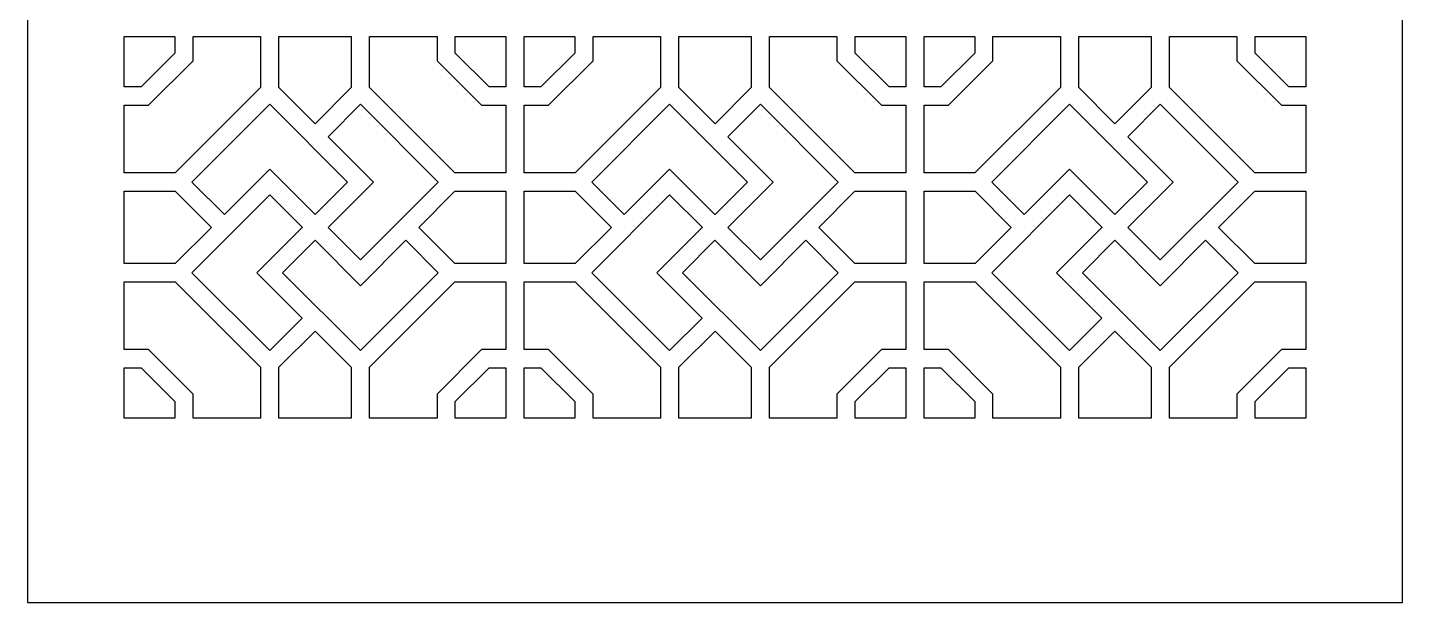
# Model space of a CAD drawing. Header units: centimetres. Extents: x -15.1 to -1.8, y -3.3 to 9.5.
# Drawn here: x -15.08 to -8.69, y -3.29 to -0.61 of the extents above; entities that cross this region are included whole.
import ezdxf

# ---------------------------------------------------------------- set-up
doc = ezdxf.new("R2010")
doc.units = ezdxf.units.CM
doc.header["$MEASUREMENT"] = 0
doc.layers.add('layer 1', color=7, linetype='Continuous')

msp = doc.modelspace()

# ---------------------------------------------------------------- linework, layer by layer
at = {"layer": 'layer 1', "color": 250}
for points, knots in [([(-15.08052, 9.5), (-15.08052, 9.5), (-8.68613, 9.5), (-8.68613, 9.5), (-8.68613, 9.5), (-8.68613, 9.5), (-8.68613, -3.28878), (-8.68613, -3.28878), (-8.68613, -3.28878), (-8.68613, -3.28878), (-15.08052, -3.28878), (-15.08052, -3.28878), (-15.08052, -3.28878), (-15.08052, -3.28878), (-15.08052, 9.5), (-15.08052, 9.5)], [0, 0, 0, 0, 0.2, 0.2, 0.2, 0.2, 0.4, 0.4, 0.4, 0.4, 0.6, 0.6, 0.6, 0.6, 1, 1, 1, 1]), ([(-14.51734, -0.97561), (-14.51734, -0.97561), (-14.63031, -0.97561), (-14.63031, -0.97561), (-14.63031, -0.97561), (-14.63031, -0.97561), (-14.63031, -1.29033), (-14.63031, -1.29033), (-14.63031, -1.29033), (-14.63031, -1.29033), (-14.39369, -1.29033), (-14.39369, -1.29033), (-14.39369, -1.29033), (-14.39369, -1.29033), (-13.99633, -0.89298), (-13.99633, -0.89298), (-13.99633, -0.89298), (-13.99633, -0.89298), (-13.99633, -0.65626), (-13.99633, -0.65626), (-13.99633, -0.65626), (-13.99633, -0.65626), (-14.30989, -0.65626), (-14.30989, -0.65626), (-14.30989, -0.65626), (-14.30989, -0.65626), (-14.30989, -0.76816), (-14.30989, -0.76816), (-14.30989, -0.76816), (-14.30989, -0.76816), (-14.51734, -0.97561), (-14.51734, -0.97561)], [0, 0, 0, 0, 0.1111111, 0.1111111, 0.1111111, 0.1111111, 0.2222222, 0.2222222, 0.2222222, 0.2222222, 0.3333333, 0.3333333, 0.3333333, 0.3333333, 0.4444444, 0.4444444, 0.4444444, 0.4444444, 0.5555556, 0.5555556, 0.5555556, 0.5555556, 0.6666667, 0.6666667, 0.6666667, 0.6666667, 0.7777778, 0.7777778, 0.7777778, 0.7777778, 1, 1, 1, 1]), ([(-14.63031, -0.89056), (-14.63031, -0.89056), (-14.55257, -0.89056), (-14.55257, -0.89056), (-14.55257, -0.89056), (-14.55257, -0.89056), (-14.39494, -0.73294), (-14.39494, -0.73294), (-14.39494, -0.73294), (-14.39494, -0.73294), (-14.39494, -0.65626), (-14.39494, -0.65626), (-14.39494, -0.65626), (-14.39494, -0.65626), (-14.63031, -0.65626), (-14.63031, -0.65626), (-14.63031, -0.65626), (-14.63031, -0.65626), (-14.63031, -0.89056), (-14.63031, -0.89056)], [0, 0, 0, 0, 0.1666667, 0.1666667, 0.1666667, 0.1666667, 0.3333333, 0.3333333, 0.3333333, 0.3333333, 0.5, 0.5, 0.5, 0.5, 0.6666667, 0.6666667, 0.6666667, 0.6666667, 1, 1, 1, 1]), ([(-13.91129, -0.65626), (-13.91129, -0.65626), (-13.91129, -0.89308), (-13.91129, -0.89308), (-13.91129, -0.89308), (-13.91129, -0.89308), (-13.74286, -1.0615), (-13.74286, -1.0615), (-13.74286, -1.0615), (-13.74286, -1.0615), (-13.57471, -0.89334), (-13.57471, -0.89334), (-13.57471, -0.89334), (-13.57471, -0.89334), (-13.57471, -0.65626), (-13.57471, -0.65626), (-13.57471, -0.65626), (-13.57471, -0.65626), (-13.91129, -0.65626), (-13.91129, -0.65626)], [0, 0, 0, 0, 0.1666667, 0.1666667, 0.1666667, 0.1666667, 0.3333333, 0.3333333, 0.3333333, 0.3333333, 0.5, 0.5, 0.5, 0.5, 0.6666667, 0.6666667, 0.6666667, 0.6666667, 1, 1, 1, 1]), ([(-12.96865, -0.97561), (-12.96865, -0.97561), (-13.1761, -0.76816), (-13.1761, -0.76816), (-13.1761, -0.76816), (-13.1761, -0.76816), (-13.1761, -0.65626), (-13.1761, -0.65626), (-13.1761, -0.65626), (-13.1761, -0.65626), (-13.48966, -0.65626), (-13.48966, -0.65626), (-13.48966, -0.65626), (-13.48966, -0.65626), (-13.48966, -0.89325), (-13.48966, -0.89325), (-13.48966, -0.89325), (-13.48966, -0.89325), (-13.09258, -1.29033), (-13.09258, -1.29033), (-13.09258, -1.29033), (-13.09258, -1.29033), (-12.85568, -1.29033), (-12.85568, -1.29033), (-12.85568, -1.29033), (-12.85568, -1.29033), (-12.85568, -0.97561), (-12.85568, -0.97561), (-12.85568, -0.97561), (-12.85568, -0.97561), (-12.96865, -0.97561), (-12.96865, -0.97561)], [0, 0, 0, 0, 0.1111111, 0.1111111, 0.1111111, 0.1111111, 0.2222222, 0.2222222, 0.2222222, 0.2222222, 0.3333333, 0.3333333, 0.3333333, 0.3333333, 0.4444444, 0.4444444, 0.4444444, 0.4444444, 0.5555556, 0.5555556, 0.5555556, 0.5555556, 0.6666667, 0.6666667, 0.6666667, 0.6666667, 0.7777778, 0.7777778, 0.7777778, 0.7777778, 1, 1, 1, 1]), ([(-12.85568, -0.89056), (-12.85568, -0.89056), (-12.85568, -0.65626), (-12.85568, -0.65626), (-12.85568, -0.65626), (-12.85568, -0.65626), (-13.09106, -0.65626), (-13.09106, -0.65626), (-13.09106, -0.65626), (-13.09106, -0.65626), (-13.09106, -0.73294), (-13.09106, -0.73294), (-13.09106, -0.73294), (-13.09106, -0.73294), (-12.93343, -0.89056), (-12.93343, -0.89056), (-12.93343, -0.89056), (-12.93343, -0.89056), (-12.85568, -0.89056), (-12.85568, -0.89056)], [0, 0, 0, 0, 0.1666667, 0.1666667, 0.1666667, 0.1666667, 0.3333333, 0.3333333, 0.3333333, 0.3333333, 0.5, 0.5, 0.5, 0.5, 0.6666667, 0.6666667, 0.6666667, 0.6666667, 1, 1, 1, 1]), ([(-12.65766, -0.97561), (-12.65766, -0.97561), (-12.77064, -0.97561), (-12.77064, -0.97561), (-12.77064, -0.97561), (-12.77064, -0.97561), (-12.77064, -1.29033), (-12.77064, -1.29033), (-12.77064, -1.29033), (-12.77064, -1.29033), (-12.53401, -1.29033), (-12.53401, -1.29033), (-12.53401, -1.29033), (-12.53401, -1.29033), (-12.13666, -0.89298), (-12.13666, -0.89298), (-12.13666, -0.89298), (-12.13666, -0.89298), (-12.13666, -0.65626), (-12.13666, -0.65626), (-12.13666, -0.65626), (-12.13666, -0.65626), (-12.45022, -0.65626), (-12.45022, -0.65626), (-12.45022, -0.65626), (-12.45022, -0.65626), (-12.45022, -0.76816), (-12.45022, -0.76816), (-12.45022, -0.76816), (-12.45022, -0.76816), (-12.65766, -0.97561), (-12.65766, -0.97561)], [0, 0, 0, 0, 0.1111111, 0.1111111, 0.1111111, 0.1111111, 0.2222222, 0.2222222, 0.2222222, 0.2222222, 0.3333333, 0.3333333, 0.3333333, 0.3333333, 0.4444444, 0.4444444, 0.4444444, 0.4444444, 0.5555556, 0.5555556, 0.5555556, 0.5555556, 0.6666667, 0.6666667, 0.6666667, 0.6666667, 0.7777778, 0.7777778, 0.7777778, 0.7777778, 1, 1, 1, 1]), ([(-12.77064, -0.89056), (-12.77064, -0.89056), (-12.69289, -0.89056), (-12.69289, -0.89056), (-12.69289, -0.89056), (-12.69289, -0.89056), (-12.53526, -0.73294), (-12.53526, -0.73294), (-12.53526, -0.73294), (-12.53526, -0.73294), (-12.53526, -0.65626), (-12.53526, -0.65626), (-12.53526, -0.65626), (-12.53526, -0.65626), (-12.77064, -0.65626), (-12.77064, -0.65626), (-12.77064, -0.65626), (-12.77064, -0.65626), (-12.77064, -0.89056), (-12.77064, -0.89056)], [0, 0, 0, 0, 0.1666667, 0.1666667, 0.1666667, 0.1666667, 0.3333333, 0.3333333, 0.3333333, 0.3333333, 0.5, 0.5, 0.5, 0.5, 0.6666667, 0.6666667, 0.6666667, 0.6666667, 1, 1, 1, 1]), ([(-12.05161, -0.65626), (-12.05161, -0.65626), (-12.05161, -0.89308), (-12.05161, -0.89308), (-12.05161, -0.89308), (-12.05161, -0.89308), (-11.88319, -1.0615), (-11.88319, -1.0615), (-11.88319, -1.0615), (-11.88319, -1.0615), (-11.71503, -0.89334), (-11.71503, -0.89334), (-11.71503, -0.89334), (-11.71503, -0.89334), (-11.71503, -0.65626), (-11.71503, -0.65626), (-11.71503, -0.65626), (-11.71503, -0.65626), (-12.05161, -0.65626), (-12.05161, -0.65626)], [0, 0, 0, 0, 0.1666667, 0.1666667, 0.1666667, 0.1666667, 0.3333333, 0.3333333, 0.3333333, 0.3333333, 0.5, 0.5, 0.5, 0.5, 0.6666667, 0.6666667, 0.6666667, 0.6666667, 1, 1, 1, 1]), ([(-11.10898, -0.97561), (-11.10898, -0.97561), (-11.31643, -0.76816), (-11.31643, -0.76816), (-11.31643, -0.76816), (-11.31643, -0.76816), (-11.31643, -0.65626), (-11.31643, -0.65626), (-11.31643, -0.65626), (-11.31643, -0.65626), (-11.62999, -0.65626), (-11.62999, -0.65626), (-11.62999, -0.65626), (-11.62999, -0.65626), (-11.62999, -0.89325), (-11.62999, -0.89325), (-11.62999, -0.89325), (-11.62999, -0.89325), (-11.2329, -1.29033), (-11.2329, -1.29033), (-11.2329, -1.29033), (-11.2329, -1.29033), (-10.99601, -1.29033), (-10.99601, -1.29033), (-10.99601, -1.29033), (-10.99601, -1.29033), (-10.99601, -0.97561), (-10.99601, -0.97561), (-10.99601, -0.97561), (-10.99601, -0.97561), (-11.10898, -0.97561), (-11.10898, -0.97561)], [0, 0, 0, 0, 0.1111111, 0.1111111, 0.1111111, 0.1111111, 0.2222222, 0.2222222, 0.2222222, 0.2222222, 0.3333333, 0.3333333, 0.3333333, 0.3333333, 0.4444444, 0.4444444, 0.4444444, 0.4444444, 0.5555556, 0.5555556, 0.5555556, 0.5555556, 0.6666667, 0.6666667, 0.6666667, 0.6666667, 0.7777778, 0.7777778, 0.7777778, 0.7777778, 1, 1, 1, 1]), ([(-10.99601, -0.89056), (-10.99601, -0.89056), (-10.99601, -0.65626), (-10.99601, -0.65626), (-10.99601, -0.65626), (-10.99601, -0.65626), (-11.23138, -0.65626), (-11.23138, -0.65626), (-11.23138, -0.65626), (-11.23138, -0.65626), (-11.23138, -0.73294), (-11.23138, -0.73294), (-11.23138, -0.73294), (-11.23138, -0.73294), (-11.07375, -0.89056), (-11.07375, -0.89056), (-11.07375, -0.89056), (-11.07375, -0.89056), (-10.99601, -0.89056), (-10.99601, -0.89056)], [0, 0, 0, 0, 0.1666667, 0.1666667, 0.1666667, 0.1666667, 0.3333333, 0.3333333, 0.3333333, 0.3333333, 0.5, 0.5, 0.5, 0.5, 0.6666667, 0.6666667, 0.6666667, 0.6666667, 1, 1, 1, 1]), ([(-10.79799, -0.97561), (-10.79799, -0.97561), (-10.91096, -0.97561), (-10.91096, -0.97561), (-10.91096, -0.97561), (-10.91096, -0.97561), (-10.91096, -1.29033), (-10.91096, -1.29033), (-10.91096, -1.29033), (-10.91096, -1.29033), (-10.67434, -1.29033), (-10.67434, -1.29033), (-10.67434, -1.29033), (-10.67434, -1.29033), (-10.27698, -0.89298), (-10.27698, -0.89298), (-10.27698, -0.89298), (-10.27698, -0.89298), (-10.27698, -0.65626), (-10.27698, -0.65626), (-10.27698, -0.65626), (-10.27698, -0.65626), (-10.59054, -0.65626), (-10.59054, -0.65626), (-10.59054, -0.65626), (-10.59054, -0.65626), (-10.59054, -0.76816), (-10.59054, -0.76816), (-10.59054, -0.76816), (-10.59054, -0.76816), (-10.79799, -0.97561), (-10.79799, -0.97561)], [0, 0, 0, 0, 0.1111111, 0.1111111, 0.1111111, 0.1111111, 0.2222222, 0.2222222, 0.2222222, 0.2222222, 0.3333333, 0.3333333, 0.3333333, 0.3333333, 0.4444444, 0.4444444, 0.4444444, 0.4444444, 0.5555556, 0.5555556, 0.5555556, 0.5555556, 0.6666667, 0.6666667, 0.6666667, 0.6666667, 0.7777778, 0.7777778, 0.7777778, 0.7777778, 1, 1, 1, 1]), ([(-10.91096, -0.89056), (-10.91096, -0.89056), (-10.83322, -0.89056), (-10.83322, -0.89056), (-10.83322, -0.89056), (-10.83322, -0.89056), (-10.67559, -0.73294), (-10.67559, -0.73294), (-10.67559, -0.73294), (-10.67559, -0.73294), (-10.67559, -0.65626), (-10.67559, -0.65626), (-10.67559, -0.65626), (-10.67559, -0.65626), (-10.91096, -0.65626), (-10.91096, -0.65626), (-10.91096, -0.65626), (-10.91096, -0.65626), (-10.91096, -0.89056), (-10.91096, -0.89056)], [0, 0, 0, 0, 0.1666667, 0.1666667, 0.1666667, 0.1666667, 0.3333333, 0.3333333, 0.3333333, 0.3333333, 0.5, 0.5, 0.5, 0.5, 0.6666667, 0.6666667, 0.6666667, 0.6666667, 1, 1, 1, 1]), ([(-10.19194, -0.65626), (-10.19194, -0.65626), (-10.19194, -0.89308), (-10.19194, -0.89308), (-10.19194, -0.89308), (-10.19194, -0.89308), (-10.02351, -1.0615), (-10.02351, -1.0615), (-10.02351, -1.0615), (-10.02351, -1.0615), (-9.85536, -0.89334), (-9.85536, -0.89334), (-9.85536, -0.89334), (-9.85536, -0.89334), (-9.85536, -0.65626), (-9.85536, -0.65626), (-9.85536, -0.65626), (-9.85536, -0.65626), (-10.19194, -0.65626), (-10.19194, -0.65626)], [0, 0, 0, 0, 0.1666667, 0.1666667, 0.1666667, 0.1666667, 0.3333333, 0.3333333, 0.3333333, 0.3333333, 0.5, 0.5, 0.5, 0.5, 0.6666667, 0.6666667, 0.6666667, 0.6666667, 1, 1, 1, 1]), ([(-9.2493, -0.97561), (-9.2493, -0.97561), (-9.45675, -0.76816), (-9.45675, -0.76816), (-9.45675, -0.76816), (-9.45675, -0.76816), (-9.45675, -0.65626), (-9.45675, -0.65626), (-9.45675, -0.65626), (-9.45675, -0.65626), (-9.77031, -0.65626), (-9.77031, -0.65626), (-9.77031, -0.65626), (-9.77031, -0.65626), (-9.77031, -0.89325), (-9.77031, -0.89325), (-9.77031, -0.89325), (-9.77031, -0.89325), (-9.37323, -1.29033), (-9.37323, -1.29033), (-9.37323, -1.29033), (-9.37323, -1.29033), (-9.13633, -1.29033), (-9.13633, -1.29033), (-9.13633, -1.29033), (-9.13633, -1.29033), (-9.13633, -0.97561), (-9.13633, -0.97561), (-9.13633, -0.97561), (-9.13633, -0.97561), (-9.2493, -0.97561), (-9.2493, -0.97561)], [0, 0, 0, 0, 0.1111111, 0.1111111, 0.1111111, 0.1111111, 0.2222222, 0.2222222, 0.2222222, 0.2222222, 0.3333333, 0.3333333, 0.3333333, 0.3333333, 0.4444444, 0.4444444, 0.4444444, 0.4444444, 0.5555556, 0.5555556, 0.5555556, 0.5555556, 0.6666667, 0.6666667, 0.6666667, 0.6666667, 0.7777778, 0.7777778, 0.7777778, 0.7777778, 1, 1, 1, 1]), ([(-9.13633, -0.89056), (-9.13633, -0.89056), (-9.13633, -0.65626), (-9.13633, -0.65626), (-9.13633, -0.65626), (-9.13633, -0.65626), (-9.3717, -0.65626), (-9.3717, -0.65626), (-9.3717, -0.65626), (-9.3717, -0.65626), (-9.3717, -0.73294), (-9.3717, -0.73294), (-9.3717, -0.73294), (-9.3717, -0.73294), (-9.21408, -0.89056), (-9.21408, -0.89056), (-9.21408, -0.89056), (-9.21408, -0.89056), (-9.13633, -0.89056), (-9.13633, -0.89056)], [0, 0, 0, 0, 0.1666667, 0.1666667, 0.1666667, 0.1666667, 0.3333333, 0.3333333, 0.3333333, 0.3333333, 0.5, 0.5, 0.5, 0.5, 0.6666667, 0.6666667, 0.6666667, 0.6666667, 1, 1, 1, 1]), ([(-13.74312, -1.48323), (-13.74312, -1.48323), (-13.74303, -1.48314), (-13.74303, -1.48314), (-13.74303, -1.48314), (-13.74303, -1.48314), (-13.74282, -1.48336), (-13.74282, -1.48336), (-13.74282, -1.48336), (-13.74282, -1.48336), (-13.59205, -1.33259), (-13.59205, -1.33259), (-13.59205, -1.33259), (-13.59205, -1.33259), (-13.95385, -0.97078), (-13.95385, -0.97078), (-13.95385, -0.97078), (-13.95385, -0.97078), (-14.31567, -1.33259), (-14.31567, -1.33259), (-14.31567, -1.33259), (-14.31567, -1.33259), (-14.16482, -1.48344), (-14.16482, -1.48344), (-14.16482, -1.48344), (-14.16482, -1.48344), (-13.95386, -1.27248), (-13.95386, -1.27248), (-13.95386, -1.27248), (-13.95386, -1.27248), (-13.74312, -1.48323), (-13.74312, -1.48323)], [0, 0, 0, 0, 0.1111111, 0.1111111, 0.1111111, 0.1111111, 0.2222222, 0.2222222, 0.2222222, 0.2222222, 0.3333333, 0.3333333, 0.3333333, 0.3333333, 0.4444444, 0.4444444, 0.4444444, 0.4444444, 0.5555556, 0.5555556, 0.5555556, 0.5555556, 0.6666667, 0.6666667, 0.6666667, 0.6666667, 0.7777778, 0.7777778, 0.7777778, 0.7777778, 1, 1, 1, 1]), ([(-13.68265, -1.54346), (-13.68265, -1.54346), (-13.68257, -1.54353), (-13.68257, -1.54353), (-13.68257, -1.54353), (-13.68257, -1.54353), (-13.68292, -1.54388), (-13.68292, -1.54388), (-13.68292, -1.54388), (-13.68292, -1.54388), (-13.53213, -1.69467), (-13.53213, -1.69467), (-13.53213, -1.69467), (-13.53213, -1.69467), (-13.17032, -1.33286), (-13.17032, -1.33286), (-13.17032, -1.33286), (-13.17032, -1.33286), (-13.53213, -0.97105), (-13.53213, -0.97105), (-13.53213, -0.97105), (-13.53213, -0.97105), (-13.68272, -1.12164), (-13.68272, -1.12164), (-13.68272, -1.12164), (-13.68272, -1.12164), (-13.47178, -1.33259), (-13.47178, -1.33259), (-13.47178, -1.33259), (-13.47178, -1.33259), (-13.68265, -1.54346), (-13.68265, -1.54346)], [0, 0, 0, 0, 0.1111111, 0.1111111, 0.1111111, 0.1111111, 0.2222222, 0.2222222, 0.2222222, 0.2222222, 0.3333333, 0.3333333, 0.3333333, 0.3333333, 0.4444444, 0.4444444, 0.4444444, 0.4444444, 0.5555556, 0.5555556, 0.5555556, 0.5555556, 0.6666667, 0.6666667, 0.6666667, 0.6666667, 0.7777778, 0.7777778, 0.7777778, 0.7777778, 1, 1, 1, 1]), ([(-11.88344, -1.48323), (-11.88344, -1.48323), (-11.88336, -1.48314), (-11.88336, -1.48314), (-11.88336, -1.48314), (-11.88336, -1.48314), (-11.88314, -1.48336), (-11.88314, -1.48336), (-11.88314, -1.48336), (-11.88314, -1.48336), (-11.73237, -1.33259), (-11.73237, -1.33259), (-11.73237, -1.33259), (-11.73237, -1.33259), (-12.09418, -0.97078), (-12.09418, -0.97078), (-12.09418, -0.97078), (-12.09418, -0.97078), (-12.45599, -1.33259), (-12.45599, -1.33259), (-12.45599, -1.33259), (-12.45599, -1.33259), (-12.30515, -1.48344), (-12.30515, -1.48344), (-12.30515, -1.48344), (-12.30515, -1.48344), (-12.09419, -1.27248), (-12.09419, -1.27248), (-12.09419, -1.27248), (-12.09419, -1.27248), (-11.88344, -1.48323), (-11.88344, -1.48323)], [0, 0, 0, 0, 0.1111111, 0.1111111, 0.1111111, 0.1111111, 0.2222222, 0.2222222, 0.2222222, 0.2222222, 0.3333333, 0.3333333, 0.3333333, 0.3333333, 0.4444444, 0.4444444, 0.4444444, 0.4444444, 0.5555556, 0.5555556, 0.5555556, 0.5555556, 0.6666667, 0.6666667, 0.6666667, 0.6666667, 0.7777778, 0.7777778, 0.7777778, 0.7777778, 1, 1, 1, 1]), ([(-11.82297, -1.54346), (-11.82297, -1.54346), (-11.8229, -1.54353), (-11.8229, -1.54353), (-11.8229, -1.54353), (-11.8229, -1.54353), (-11.82325, -1.54388), (-11.82325, -1.54388), (-11.82325, -1.54388), (-11.82325, -1.54388), (-11.67246, -1.69467), (-11.67246, -1.69467), (-11.67246, -1.69467), (-11.67246, -1.69467), (-11.31065, -1.33286), (-11.31065, -1.33286), (-11.31065, -1.33286), (-11.31065, -1.33286), (-11.67246, -0.97105), (-11.67246, -0.97105), (-11.67246, -0.97105), (-11.67246, -0.97105), (-11.82305, -1.12164), (-11.82305, -1.12164), (-11.82305, -1.12164), (-11.82305, -1.12164), (-11.6121, -1.33259), (-11.6121, -1.33259), (-11.6121, -1.33259), (-11.6121, -1.33259), (-11.82297, -1.54346), (-11.82297, -1.54346)], [0, 0, 0, 0, 0.1111111, 0.1111111, 0.1111111, 0.1111111, 0.2222222, 0.2222222, 0.2222222, 0.2222222, 0.3333333, 0.3333333, 0.3333333, 0.3333333, 0.4444444, 0.4444444, 0.4444444, 0.4444444, 0.5555556, 0.5555556, 0.5555556, 0.5555556, 0.6666667, 0.6666667, 0.6666667, 0.6666667, 0.7777778, 0.7777778, 0.7777778, 0.7777778, 1, 1, 1, 1]), ([(-10.02376, -1.48323), (-10.02376, -1.48323), (-10.02368, -1.48314), (-10.02368, -1.48314), (-10.02368, -1.48314), (-10.02368, -1.48314), (-10.02346, -1.48336), (-10.02346, -1.48336), (-10.02346, -1.48336), (-10.02346, -1.48336), (-9.87269, -1.33259), (-9.87269, -1.33259), (-9.87269, -1.33259), (-9.87269, -1.33259), (-10.2345, -0.97078), (-10.2345, -0.97078), (-10.2345, -0.97078), (-10.2345, -0.97078), (-10.59632, -1.33259), (-10.59632, -1.33259), (-10.59632, -1.33259), (-10.59632, -1.33259), (-10.44547, -1.48344), (-10.44547, -1.48344), (-10.44547, -1.48344), (-10.44547, -1.48344), (-10.23451, -1.27248), (-10.23451, -1.27248), (-10.23451, -1.27248), (-10.23451, -1.27248), (-10.02376, -1.48323), (-10.02376, -1.48323)], [0, 0, 0, 0, 0.1111111, 0.1111111, 0.1111111, 0.1111111, 0.2222222, 0.2222222, 0.2222222, 0.2222222, 0.3333333, 0.3333333, 0.3333333, 0.3333333, 0.4444444, 0.4444444, 0.4444444, 0.4444444, 0.5555556, 0.5555556, 0.5555556, 0.5555556, 0.6666667, 0.6666667, 0.6666667, 0.6666667, 0.7777778, 0.7777778, 0.7777778, 0.7777778, 1, 1, 1, 1]), ([(-9.96329, -1.54346), (-9.96329, -1.54346), (-9.96322, -1.54353), (-9.96322, -1.54353), (-9.96322, -1.54353), (-9.96322, -1.54353), (-9.96357, -1.54388), (-9.96357, -1.54388), (-9.96357, -1.54388), (-9.96357, -1.54388), (-9.81278, -1.69467), (-9.81278, -1.69467), (-9.81278, -1.69467), (-9.81278, -1.69467), (-9.45097, -1.33286), (-9.45097, -1.33286), (-9.45097, -1.33286), (-9.45097, -1.33286), (-9.81278, -0.97105), (-9.81278, -0.97105), (-9.81278, -0.97105), (-9.81278, -0.97105), (-9.96337, -1.12164), (-9.96337, -1.12164), (-9.96337, -1.12164), (-9.96337, -1.12164), (-9.75242, -1.33259), (-9.75242, -1.33259), (-9.75242, -1.33259), (-9.75242, -1.33259), (-9.96329, -1.54346), (-9.96329, -1.54346)], [0, 0, 0, 0, 0.1111111, 0.1111111, 0.1111111, 0.1111111, 0.2222222, 0.2222222, 0.2222222, 0.2222222, 0.3333333, 0.3333333, 0.3333333, 0.3333333, 0.4444444, 0.4444444, 0.4444444, 0.4444444, 0.5555556, 0.5555556, 0.5555556, 0.5555556, 0.6666667, 0.6666667, 0.6666667, 0.6666667, 0.7777778, 0.7777778, 0.7777778, 0.7777778, 1, 1, 1, 1]), ([(-14.22495, -1.54358), (-14.22495, -1.54358), (-14.39315, -1.37538), (-14.39315, -1.37538), (-14.39315, -1.37538), (-14.39315, -1.37538), (-14.63031, -1.37538), (-14.63031, -1.37538), (-14.63031, -1.37538), (-14.63031, -1.37538), (-14.63031, -1.71196), (-14.63031, -1.71196), (-14.63031, -1.71196), (-14.63031, -1.71196), (-14.39334, -1.71196), (-14.39334, -1.71196), (-14.39334, -1.71196), (-14.39334, -1.71196), (-14.22495, -1.54358), (-14.22495, -1.54358)], [0, 0, 0, 0, 0.1666667, 0.1666667, 0.1666667, 0.1666667, 0.3333333, 0.3333333, 0.3333333, 0.3333333, 0.5, 0.5, 0.5, 0.5, 0.6666667, 0.6666667, 0.6666667, 0.6666667, 1, 1, 1, 1]), ([(-13.8034, -1.54358), (-13.8034, -1.54358), (-13.80322, -1.5434), (-13.80322, -1.5434), (-13.80322, -1.5434), (-13.80322, -1.5434), (-13.95385, -1.39276), (-13.95385, -1.39276), (-13.95385, -1.39276), (-13.95385, -1.39276), (-14.31567, -1.75457), (-14.31567, -1.75457), (-14.31567, -1.75457), (-14.31567, -1.75457), (-13.95386, -2.11638), (-13.95386, -2.11638), (-13.95386, -2.11638), (-13.95386, -2.11638), (-13.80309, -1.96561), (-13.80309, -1.96561), (-13.80309, -1.96561), (-13.80309, -1.96561), (-14.01422, -1.75449), (-14.01422, -1.75449), (-14.01422, -1.75449), (-14.01422, -1.75449), (-13.80335, -1.54362), (-13.80335, -1.54362), (-13.80335, -1.54362), (-13.80335, -1.54362), (-13.8034, -1.54358), (-13.8034, -1.54358)], [0, 0, 0, 0, 0.1111111, 0.1111111, 0.1111111, 0.1111111, 0.2222222, 0.2222222, 0.2222222, 0.2222222, 0.3333333, 0.3333333, 0.3333333, 0.3333333, 0.4444444, 0.4444444, 0.4444444, 0.4444444, 0.5555556, 0.5555556, 0.5555556, 0.5555556, 0.6666667, 0.6666667, 0.6666667, 0.6666667, 0.7777778, 0.7777778, 0.7777778, 0.7777778, 1, 1, 1, 1]), ([(-12.85568, -1.37538), (-12.85568, -1.37538), (-13.09257, -1.37538), (-13.09257, -1.37538), (-13.09257, -1.37538), (-13.09257, -1.37538), (-13.26087, -1.54367), (-13.26087, -1.54367), (-13.26087, -1.54367), (-13.26087, -1.54367), (-13.09258, -1.71196), (-13.09258, -1.71196), (-13.09258, -1.71196), (-13.09258, -1.71196), (-12.85568, -1.71196), (-12.85568, -1.71196), (-12.85568, -1.71196), (-12.85568, -1.71196), (-12.85568, -1.37538), (-12.85568, -1.37538)], [0, 0, 0, 0, 0.1666667, 0.1666667, 0.1666667, 0.1666667, 0.3333333, 0.3333333, 0.3333333, 0.3333333, 0.5, 0.5, 0.5, 0.5, 0.6666667, 0.6666667, 0.6666667, 0.6666667, 1, 1, 1, 1]), ([(-12.36528, -1.54358), (-12.36528, -1.54358), (-12.53348, -1.37538), (-12.53348, -1.37538), (-12.53348, -1.37538), (-12.53348, -1.37538), (-12.77064, -1.37538), (-12.77064, -1.37538), (-12.77064, -1.37538), (-12.77064, -1.37538), (-12.77064, -1.71196), (-12.77064, -1.71196), (-12.77064, -1.71196), (-12.77064, -1.71196), (-12.53366, -1.71196), (-12.53366, -1.71196), (-12.53366, -1.71196), (-12.53366, -1.71196), (-12.36528, -1.54358), (-12.36528, -1.54358)], [0, 0, 0, 0, 0.1666667, 0.1666667, 0.1666667, 0.1666667, 0.3333333, 0.3333333, 0.3333333, 0.3333333, 0.5, 0.5, 0.5, 0.5, 0.6666667, 0.6666667, 0.6666667, 0.6666667, 1, 1, 1, 1]), ([(-11.94372, -1.54358), (-11.94372, -1.54358), (-11.94354, -1.5434), (-11.94354, -1.5434), (-11.94354, -1.5434), (-11.94354, -1.5434), (-12.09418, -1.39276), (-12.09418, -1.39276), (-12.09418, -1.39276), (-12.09418, -1.39276), (-12.45599, -1.75457), (-12.45599, -1.75457), (-12.45599, -1.75457), (-12.45599, -1.75457), (-12.09418, -2.11638), (-12.09418, -2.11638), (-12.09418, -2.11638), (-12.09418, -2.11638), (-11.94342, -1.96561), (-11.94342, -1.96561), (-11.94342, -1.96561), (-11.94342, -1.96561), (-12.15454, -1.75449), (-12.15454, -1.75449), (-12.15454, -1.75449), (-12.15454, -1.75449), (-11.94368, -1.54362), (-11.94368, -1.54362), (-11.94368, -1.54362), (-11.94368, -1.54362), (-11.94372, -1.54358), (-11.94372, -1.54358)], [0, 0, 0, 0, 0.1111111, 0.1111111, 0.1111111, 0.1111111, 0.2222222, 0.2222222, 0.2222222, 0.2222222, 0.3333333, 0.3333333, 0.3333333, 0.3333333, 0.4444444, 0.4444444, 0.4444444, 0.4444444, 0.5555556, 0.5555556, 0.5555556, 0.5555556, 0.6666667, 0.6666667, 0.6666667, 0.6666667, 0.7777778, 0.7777778, 0.7777778, 0.7777778, 1, 1, 1, 1]), ([(-10.99601, -1.37538), (-10.99601, -1.37538), (-11.2329, -1.37538), (-11.2329, -1.37538), (-11.2329, -1.37538), (-11.2329, -1.37538), (-11.40119, -1.54367), (-11.40119, -1.54367), (-11.40119, -1.54367), (-11.40119, -1.54367), (-11.2329, -1.71196), (-11.2329, -1.71196), (-11.2329, -1.71196), (-11.2329, -1.71196), (-10.99601, -1.71196), (-10.99601, -1.71196), (-10.99601, -1.71196), (-10.99601, -1.71196), (-10.99601, -1.37538), (-10.99601, -1.37538)], [0, 0, 0, 0, 0.1666667, 0.1666667, 0.1666667, 0.1666667, 0.3333333, 0.3333333, 0.3333333, 0.3333333, 0.5, 0.5, 0.5, 0.5, 0.6666667, 0.6666667, 0.6666667, 0.6666667, 1, 1, 1, 1]), ([(-10.5056, -1.54358), (-10.5056, -1.54358), (-10.6738, -1.37538), (-10.6738, -1.37538), (-10.6738, -1.37538), (-10.6738, -1.37538), (-10.91096, -1.37538), (-10.91096, -1.37538), (-10.91096, -1.37538), (-10.91096, -1.37538), (-10.91096, -1.71196), (-10.91096, -1.71196), (-10.91096, -1.71196), (-10.91096, -1.71196), (-10.67399, -1.71196), (-10.67399, -1.71196), (-10.67399, -1.71196), (-10.67399, -1.71196), (-10.5056, -1.54358), (-10.5056, -1.54358)], [0, 0, 0, 0, 0.1666667, 0.1666667, 0.1666667, 0.1666667, 0.3333333, 0.3333333, 0.3333333, 0.3333333, 0.5, 0.5, 0.5, 0.5, 0.6666667, 0.6666667, 0.6666667, 0.6666667, 1, 1, 1, 1]), ([(-10.08405, -1.54358), (-10.08405, -1.54358), (-10.08387, -1.5434), (-10.08387, -1.5434), (-10.08387, -1.5434), (-10.08387, -1.5434), (-10.2345, -1.39276), (-10.2345, -1.39276), (-10.2345, -1.39276), (-10.2345, -1.39276), (-10.59632, -1.75457), (-10.59632, -1.75457), (-10.59632, -1.75457), (-10.59632, -1.75457), (-10.23451, -2.11638), (-10.23451, -2.11638), (-10.23451, -2.11638), (-10.23451, -2.11638), (-10.08374, -1.96561), (-10.08374, -1.96561), (-10.08374, -1.96561), (-10.08374, -1.96561), (-10.29487, -1.75449), (-10.29487, -1.75449), (-10.29487, -1.75449), (-10.29487, -1.75449), (-10.084, -1.54362), (-10.084, -1.54362), (-10.084, -1.54362), (-10.084, -1.54362), (-10.08405, -1.54358), (-10.08405, -1.54358)], [0, 0, 0, 0, 0.1111111, 0.1111111, 0.1111111, 0.1111111, 0.2222222, 0.2222222, 0.2222222, 0.2222222, 0.3333333, 0.3333333, 0.3333333, 0.3333333, 0.4444444, 0.4444444, 0.4444444, 0.4444444, 0.5555556, 0.5555556, 0.5555556, 0.5555556, 0.6666667, 0.6666667, 0.6666667, 0.6666667, 0.7777778, 0.7777778, 0.7777778, 0.7777778, 1, 1, 1, 1]), ([(-9.13633, -1.37538), (-9.13633, -1.37538), (-9.37322, -1.37538), (-9.37322, -1.37538), (-9.37322, -1.37538), (-9.37322, -1.37538), (-9.54152, -1.54367), (-9.54152, -1.54367), (-9.54152, -1.54367), (-9.54152, -1.54367), (-9.37323, -1.71196), (-9.37323, -1.71196), (-9.37323, -1.71196), (-9.37323, -1.71196), (-9.13633, -1.71196), (-9.13633, -1.71196), (-9.13633, -1.71196), (-9.13633, -1.71196), (-9.13633, -1.37538), (-9.13633, -1.37538)], [0, 0, 0, 0, 0.1666667, 0.1666667, 0.1666667, 0.1666667, 0.3333333, 0.3333333, 0.3333333, 0.3333333, 0.5, 0.5, 0.5, 0.5, 0.6666667, 0.6666667, 0.6666667, 0.6666667, 1, 1, 1, 1]), ([(-13.74327, -1.60381), (-13.74327, -1.60381), (-13.89395, -1.75449), (-13.89395, -1.75449), (-13.89395, -1.75449), (-13.89395, -1.75449), (-13.53213, -2.1163), (-13.53213, -2.1163), (-13.53213, -2.1163), (-13.53213, -2.1163), (-13.17032, -1.75449), (-13.17032, -1.75449), (-13.17032, -1.75449), (-13.17032, -1.75449), (-13.321, -1.60381), (-13.321, -1.60381), (-13.321, -1.60381), (-13.321, -1.60381), (-13.53213, -1.81494), (-13.53213, -1.81494), (-13.53213, -1.81494), (-13.53213, -1.81494), (-13.74327, -1.60381), (-13.74327, -1.60381)], [0, 0, 0, 0, 0.1428571, 0.1428571, 0.1428571, 0.1428571, 0.2857143, 0.2857143, 0.2857143, 0.2857143, 0.4285714, 0.4285714, 0.4285714, 0.4285714, 0.5714286, 0.5714286, 0.5714286, 0.5714286, 0.7142857, 0.7142857, 0.7142857, 0.7142857, 1, 1, 1, 1]), ([(-11.88359, -1.60381), (-11.88359, -1.60381), (-12.03427, -1.75449), (-12.03427, -1.75449), (-12.03427, -1.75449), (-12.03427, -1.75449), (-11.67246, -2.1163), (-11.67246, -2.1163), (-11.67246, -2.1163), (-11.67246, -2.1163), (-11.31065, -1.75449), (-11.31065, -1.75449), (-11.31065, -1.75449), (-11.31065, -1.75449), (-11.46133, -1.60381), (-11.46133, -1.60381), (-11.46133, -1.60381), (-11.46133, -1.60381), (-11.67246, -1.81494), (-11.67246, -1.81494), (-11.67246, -1.81494), (-11.67246, -1.81494), (-11.88359, -1.60381), (-11.88359, -1.60381)], [0, 0, 0, 0, 0.1428571, 0.1428571, 0.1428571, 0.1428571, 0.2857143, 0.2857143, 0.2857143, 0.2857143, 0.4285714, 0.4285714, 0.4285714, 0.4285714, 0.5714286, 0.5714286, 0.5714286, 0.5714286, 0.7142857, 0.7142857, 0.7142857, 0.7142857, 1, 1, 1, 1]), ([(-10.02392, -1.60381), (-10.02392, -1.60381), (-10.1746, -1.75449), (-10.1746, -1.75449), (-10.1746, -1.75449), (-10.1746, -1.75449), (-9.81278, -2.1163), (-9.81278, -2.1163), (-9.81278, -2.1163), (-9.81278, -2.1163), (-9.45097, -1.75449), (-9.45097, -1.75449), (-9.45097, -1.75449), (-9.45097, -1.75449), (-9.60165, -1.60381), (-9.60165, -1.60381), (-9.60165, -1.60381), (-9.60165, -1.60381), (-9.81278, -1.81494), (-9.81278, -1.81494), (-9.81278, -1.81494), (-9.81278, -1.81494), (-10.02392, -1.60381), (-10.02392, -1.60381)], [0, 0, 0, 0, 0.1428571, 0.1428571, 0.1428571, 0.1428571, 0.2857143, 0.2857143, 0.2857143, 0.2857143, 0.4285714, 0.4285714, 0.4285714, 0.4285714, 0.5714286, 0.5714286, 0.5714286, 0.5714286, 0.7142857, 0.7142857, 0.7142857, 0.7142857, 1, 1, 1, 1]), ([(-14.51734, -2.11154), (-14.51734, -2.11154), (-14.30989, -2.31899), (-14.30989, -2.31899), (-14.30989, -2.31899), (-14.30989, -2.31899), (-14.30989, -2.43089), (-14.30989, -2.43089), (-14.30989, -2.43089), (-14.30989, -2.43089), (-13.99633, -2.43089), (-13.99633, -2.43089), (-13.99633, -2.43089), (-13.99633, -2.43089), (-13.99633, -2.19417), (-13.99633, -2.19417), (-13.99633, -2.19417), (-13.99633, -2.19417), (-14.3935, -1.79701), (-14.3935, -1.79701), (-14.3935, -1.79701), (-14.3935, -1.79701), (-14.63031, -1.79701), (-14.63031, -1.79701), (-14.63031, -1.79701), (-14.63031, -1.79701), (-14.63031, -2.11154), (-14.63031, -2.11154), (-14.63031, -2.11154), (-14.63031, -2.11154), (-14.51734, -2.11154), (-14.51734, -2.11154)], [0, 0, 0, 0, 0.1111111, 0.1111111, 0.1111111, 0.1111111, 0.2222222, 0.2222222, 0.2222222, 0.2222222, 0.3333333, 0.3333333, 0.3333333, 0.3333333, 0.4444444, 0.4444444, 0.4444444, 0.4444444, 0.5555556, 0.5555556, 0.5555556, 0.5555556, 0.6666667, 0.6666667, 0.6666667, 0.6666667, 0.7777778, 0.7777778, 0.7777778, 0.7777778, 1, 1, 1, 1]), ([(-12.96865, -2.11154), (-12.96865, -2.11154), (-12.85568, -2.11154), (-12.85568, -2.11154), (-12.85568, -2.11154), (-12.85568, -2.11154), (-12.85568, -1.79701), (-12.85568, -1.79701), (-12.85568, -1.79701), (-12.85568, -1.79701), (-13.09257, -1.79701), (-13.09257, -1.79701), (-13.09257, -1.79701), (-13.09257, -1.79701), (-13.48966, -2.1941), (-13.48966, -2.1941), (-13.48966, -2.1941), (-13.48966, -2.1941), (-13.48966, -2.43089), (-13.48966, -2.43089), (-13.48966, -2.43089), (-13.48966, -2.43089), (-13.1761, -2.43089), (-13.1761, -2.43089), (-13.1761, -2.43089), (-13.1761, -2.43089), (-13.1761, -2.31899), (-13.1761, -2.31899), (-13.1761, -2.31899), (-13.1761, -2.31899), (-12.96865, -2.11154), (-12.96865, -2.11154)], [0, 0, 0, 0, 0.1111111, 0.1111111, 0.1111111, 0.1111111, 0.2222222, 0.2222222, 0.2222222, 0.2222222, 0.3333333, 0.3333333, 0.3333333, 0.3333333, 0.4444444, 0.4444444, 0.4444444, 0.4444444, 0.5555556, 0.5555556, 0.5555556, 0.5555556, 0.6666667, 0.6666667, 0.6666667, 0.6666667, 0.7777778, 0.7777778, 0.7777778, 0.7777778, 1, 1, 1, 1]), ([(-12.65766, -2.11154), (-12.65766, -2.11154), (-12.45022, -2.31899), (-12.45022, -2.31899), (-12.45022, -2.31899), (-12.45022, -2.31899), (-12.45022, -2.43089), (-12.45022, -2.43089), (-12.45022, -2.43089), (-12.45022, -2.43089), (-12.13666, -2.43089), (-12.13666, -2.43089), (-12.13666, -2.43089), (-12.13666, -2.43089), (-12.13666, -2.19417), (-12.13666, -2.19417), (-12.13666, -2.19417), (-12.13666, -2.19417), (-12.53383, -1.79701), (-12.53383, -1.79701), (-12.53383, -1.79701), (-12.53383, -1.79701), (-12.77064, -1.79701), (-12.77064, -1.79701), (-12.77064, -1.79701), (-12.77064, -1.79701), (-12.77064, -2.11154), (-12.77064, -2.11154), (-12.77064, -2.11154), (-12.77064, -2.11154), (-12.65766, -2.11154), (-12.65766, -2.11154)], [0, 0, 0, 0, 0.1111111, 0.1111111, 0.1111111, 0.1111111, 0.2222222, 0.2222222, 0.2222222, 0.2222222, 0.3333333, 0.3333333, 0.3333333, 0.3333333, 0.4444444, 0.4444444, 0.4444444, 0.4444444, 0.5555556, 0.5555556, 0.5555556, 0.5555556, 0.6666667, 0.6666667, 0.6666667, 0.6666667, 0.7777778, 0.7777778, 0.7777778, 0.7777778, 1, 1, 1, 1]), ([(-11.10898, -2.11154), (-11.10898, -2.11154), (-10.99601, -2.11154), (-10.99601, -2.11154), (-10.99601, -2.11154), (-10.99601, -2.11154), (-10.99601, -1.79701), (-10.99601, -1.79701), (-10.99601, -1.79701), (-10.99601, -1.79701), (-11.2329, -1.79701), (-11.2329, -1.79701), (-11.2329, -1.79701), (-11.2329, -1.79701), (-11.62999, -2.1941), (-11.62999, -2.1941), (-11.62999, -2.1941), (-11.62999, -2.1941), (-11.62999, -2.43089), (-11.62999, -2.43089), (-11.62999, -2.43089), (-11.62999, -2.43089), (-11.31643, -2.43089), (-11.31643, -2.43089), (-11.31643, -2.43089), (-11.31643, -2.43089), (-11.31643, -2.31899), (-11.31643, -2.31899), (-11.31643, -2.31899), (-11.31643, -2.31899), (-11.10898, -2.11154), (-11.10898, -2.11154)], [0, 0, 0, 0, 0.1111111, 0.1111111, 0.1111111, 0.1111111, 0.2222222, 0.2222222, 0.2222222, 0.2222222, 0.3333333, 0.3333333, 0.3333333, 0.3333333, 0.4444444, 0.4444444, 0.4444444, 0.4444444, 0.5555556, 0.5555556, 0.5555556, 0.5555556, 0.6666667, 0.6666667, 0.6666667, 0.6666667, 0.7777778, 0.7777778, 0.7777778, 0.7777778, 1, 1, 1, 1]), ([(-10.79799, -2.11154), (-10.79799, -2.11154), (-10.59054, -2.31899), (-10.59054, -2.31899), (-10.59054, -2.31899), (-10.59054, -2.31899), (-10.59054, -2.43089), (-10.59054, -2.43089), (-10.59054, -2.43089), (-10.59054, -2.43089), (-10.27698, -2.43089), (-10.27698, -2.43089), (-10.27698, -2.43089), (-10.27698, -2.43089), (-10.27698, -2.19417), (-10.27698, -2.19417), (-10.27698, -2.19417), (-10.27698, -2.19417), (-10.67415, -1.79701), (-10.67415, -1.79701), (-10.67415, -1.79701), (-10.67415, -1.79701), (-10.91096, -1.79701), (-10.91096, -1.79701), (-10.91096, -1.79701), (-10.91096, -1.79701), (-10.91096, -2.11154), (-10.91096, -2.11154), (-10.91096, -2.11154), (-10.91096, -2.11154), (-10.79799, -2.11154), (-10.79799, -2.11154)], [0, 0, 0, 0, 0.1111111, 0.1111111, 0.1111111, 0.1111111, 0.2222222, 0.2222222, 0.2222222, 0.2222222, 0.3333333, 0.3333333, 0.3333333, 0.3333333, 0.4444444, 0.4444444, 0.4444444, 0.4444444, 0.5555556, 0.5555556, 0.5555556, 0.5555556, 0.6666667, 0.6666667, 0.6666667, 0.6666667, 0.7777778, 0.7777778, 0.7777778, 0.7777778, 1, 1, 1, 1]), ([(-9.2493, -2.11154), (-9.2493, -2.11154), (-9.13633, -2.11154), (-9.13633, -2.11154), (-9.13633, -2.11154), (-9.13633, -2.11154), (-9.13633, -1.79701), (-9.13633, -1.79701), (-9.13633, -1.79701), (-9.13633, -1.79701), (-9.37322, -1.79701), (-9.37322, -1.79701), (-9.37322, -1.79701), (-9.37322, -1.79701), (-9.77031, -2.1941), (-9.77031, -2.1941), (-9.77031, -2.1941), (-9.77031, -2.1941), (-9.77031, -2.43089), (-9.77031, -2.43089), (-9.77031, -2.43089), (-9.77031, -2.43089), (-9.45675, -2.43089), (-9.45675, -2.43089), (-9.45675, -2.43089), (-9.45675, -2.43089), (-9.45675, -2.31899), (-9.45675, -2.31899), (-9.45675, -2.31899), (-9.45675, -2.31899), (-9.2493, -2.11154), (-9.2493, -2.11154)], [0, 0, 0, 0, 0.1111111, 0.1111111, 0.1111111, 0.1111111, 0.2222222, 0.2222222, 0.2222222, 0.2222222, 0.3333333, 0.3333333, 0.3333333, 0.3333333, 0.4444444, 0.4444444, 0.4444444, 0.4444444, 0.5555556, 0.5555556, 0.5555556, 0.5555556, 0.6666667, 0.6666667, 0.6666667, 0.6666667, 0.7777778, 0.7777778, 0.7777778, 0.7777778, 1, 1, 1, 1]), ([(-13.57471, -2.43089), (-13.57471, -2.43089), (-13.57471, -2.19399), (-13.57471, -2.19399), (-13.57471, -2.19399), (-13.57471, -2.19399), (-13.74296, -2.02575), (-13.74296, -2.02575), (-13.74296, -2.02575), (-13.74296, -2.02575), (-13.91129, -2.19408), (-13.91129, -2.19408), (-13.91129, -2.19408), (-13.91129, -2.19408), (-13.91129, -2.43089), (-13.91129, -2.43089), (-13.91129, -2.43089), (-13.91129, -2.43089), (-13.57471, -2.43089), (-13.57471, -2.43089)], [0, 0, 0, 0, 0.1666667, 0.1666667, 0.1666667, 0.1666667, 0.3333333, 0.3333333, 0.3333333, 0.3333333, 0.5, 0.5, 0.5, 0.5, 0.6666667, 0.6666667, 0.6666667, 0.6666667, 1, 1, 1, 1]), ([(-11.71503, -2.43089), (-11.71503, -2.43089), (-11.71503, -2.19399), (-11.71503, -2.19399), (-11.71503, -2.19399), (-11.71503, -2.19399), (-11.88328, -2.02575), (-11.88328, -2.02575), (-11.88328, -2.02575), (-11.88328, -2.02575), (-12.05161, -2.19408), (-12.05161, -2.19408), (-12.05161, -2.19408), (-12.05161, -2.19408), (-12.05161, -2.43089), (-12.05161, -2.43089), (-12.05161, -2.43089), (-12.05161, -2.43089), (-11.71503, -2.43089), (-11.71503, -2.43089)], [0, 0, 0, 0, 0.1666667, 0.1666667, 0.1666667, 0.1666667, 0.3333333, 0.3333333, 0.3333333, 0.3333333, 0.5, 0.5, 0.5, 0.5, 0.6666667, 0.6666667, 0.6666667, 0.6666667, 1, 1, 1, 1]), ([(-9.85536, -2.43089), (-9.85536, -2.43089), (-9.85536, -2.19399), (-9.85536, -2.19399), (-9.85536, -2.19399), (-9.85536, -2.19399), (-10.02361, -2.02575), (-10.02361, -2.02575), (-10.02361, -2.02575), (-10.02361, -2.02575), (-10.19194, -2.19408), (-10.19194, -2.19408), (-10.19194, -2.19408), (-10.19194, -2.19408), (-10.19194, -2.43089), (-10.19194, -2.43089), (-10.19194, -2.43089), (-10.19194, -2.43089), (-9.85536, -2.43089), (-9.85536, -2.43089)], [0, 0, 0, 0, 0.1666667, 0.1666667, 0.1666667, 0.1666667, 0.3333333, 0.3333333, 0.3333333, 0.3333333, 0.5, 0.5, 0.5, 0.5, 0.6666667, 0.6666667, 0.6666667, 0.6666667, 1, 1, 1, 1]), ([(-14.63031, -2.19659), (-14.63031, -2.19659), (-14.63031, -2.43089), (-14.63031, -2.43089), (-14.63031, -2.43089), (-14.63031, -2.43089), (-14.39494, -2.43089), (-14.39494, -2.43089), (-14.39494, -2.43089), (-14.39494, -2.43089), (-14.39494, -2.35421), (-14.39494, -2.35421), (-14.39494, -2.35421), (-14.39494, -2.35421), (-14.55257, -2.19659), (-14.55257, -2.19659), (-14.55257, -2.19659), (-14.55257, -2.19659), (-14.63031, -2.19659), (-14.63031, -2.19659)], [0, 0, 0, 0, 0.1666667, 0.1666667, 0.1666667, 0.1666667, 0.3333333, 0.3333333, 0.3333333, 0.3333333, 0.5, 0.5, 0.5, 0.5, 0.6666667, 0.6666667, 0.6666667, 0.6666667, 1, 1, 1, 1]), ([(-12.85568, -2.19659), (-12.85568, -2.19659), (-12.93343, -2.19659), (-12.93343, -2.19659), (-12.93343, -2.19659), (-12.93343, -2.19659), (-13.09106, -2.35421), (-13.09106, -2.35421), (-13.09106, -2.35421), (-13.09106, -2.35421), (-13.09106, -2.43089), (-13.09106, -2.43089), (-13.09106, -2.43089), (-13.09106, -2.43089), (-12.85568, -2.43089), (-12.85568, -2.43089), (-12.85568, -2.43089), (-12.85568, -2.43089), (-12.85568, -2.19659), (-12.85568, -2.19659)], [0, 0, 0, 0, 0.1666667, 0.1666667, 0.1666667, 0.1666667, 0.3333333, 0.3333333, 0.3333333, 0.3333333, 0.5, 0.5, 0.5, 0.5, 0.6666667, 0.6666667, 0.6666667, 0.6666667, 1, 1, 1, 1]), ([(-12.77064, -2.19659), (-12.77064, -2.19659), (-12.77064, -2.43089), (-12.77064, -2.43089), (-12.77064, -2.43089), (-12.77064, -2.43089), (-12.53526, -2.43089), (-12.53526, -2.43089), (-12.53526, -2.43089), (-12.53526, -2.43089), (-12.53526, -2.35421), (-12.53526, -2.35421), (-12.53526, -2.35421), (-12.53526, -2.35421), (-12.69289, -2.19659), (-12.69289, -2.19659), (-12.69289, -2.19659), (-12.69289, -2.19659), (-12.77064, -2.19659), (-12.77064, -2.19659)], [0, 0, 0, 0, 0.1666667, 0.1666667, 0.1666667, 0.1666667, 0.3333333, 0.3333333, 0.3333333, 0.3333333, 0.5, 0.5, 0.5, 0.5, 0.6666667, 0.6666667, 0.6666667, 0.6666667, 1, 1, 1, 1]), ([(-10.99601, -2.19659), (-10.99601, -2.19659), (-11.07375, -2.19659), (-11.07375, -2.19659), (-11.07375, -2.19659), (-11.07375, -2.19659), (-11.23138, -2.35421), (-11.23138, -2.35421), (-11.23138, -2.35421), (-11.23138, -2.35421), (-11.23138, -2.43089), (-11.23138, -2.43089), (-11.23138, -2.43089), (-11.23138, -2.43089), (-10.99601, -2.43089), (-10.99601, -2.43089), (-10.99601, -2.43089), (-10.99601, -2.43089), (-10.99601, -2.19659), (-10.99601, -2.19659)], [0, 0, 0, 0, 0.1666667, 0.1666667, 0.1666667, 0.1666667, 0.3333333, 0.3333333, 0.3333333, 0.3333333, 0.5, 0.5, 0.5, 0.5, 0.6666667, 0.6666667, 0.6666667, 0.6666667, 1, 1, 1, 1]), ([(-10.91096, -2.19659), (-10.91096, -2.19659), (-10.91096, -2.43089), (-10.91096, -2.43089), (-10.91096, -2.43089), (-10.91096, -2.43089), (-10.67559, -2.43089), (-10.67559, -2.43089), (-10.67559, -2.43089), (-10.67559, -2.43089), (-10.67559, -2.35421), (-10.67559, -2.35421), (-10.67559, -2.35421), (-10.67559, -2.35421), (-10.83322, -2.19659), (-10.83322, -2.19659), (-10.83322, -2.19659), (-10.83322, -2.19659), (-10.91096, -2.19659), (-10.91096, -2.19659)], [0, 0, 0, 0, 0.1666667, 0.1666667, 0.1666667, 0.1666667, 0.3333333, 0.3333333, 0.3333333, 0.3333333, 0.5, 0.5, 0.5, 0.5, 0.6666667, 0.6666667, 0.6666667, 0.6666667, 1, 1, 1, 1]), ([(-9.13633, -2.19659), (-9.13633, -2.19659), (-9.21408, -2.19659), (-9.21408, -2.19659), (-9.21408, -2.19659), (-9.21408, -2.19659), (-9.3717, -2.35421), (-9.3717, -2.35421), (-9.3717, -2.35421), (-9.3717, -2.35421), (-9.3717, -2.43089), (-9.3717, -2.43089), (-9.3717, -2.43089), (-9.3717, -2.43089), (-9.13633, -2.43089), (-9.13633, -2.43089), (-9.13633, -2.43089), (-9.13633, -2.43089), (-9.13633, -2.19659), (-9.13633, -2.19659)], [0, 0, 0, 0, 0.1666667, 0.1666667, 0.1666667, 0.1666667, 0.3333333, 0.3333333, 0.3333333, 0.3333333, 0.5, 0.5, 0.5, 0.5, 0.6666667, 0.6666667, 0.6666667, 0.6666667, 1, 1, 1, 1])]:
    msp.add_open_spline(points, degree=3, knots=knots, dxfattribs=at)

doc.saveas('drawing.dxf')
